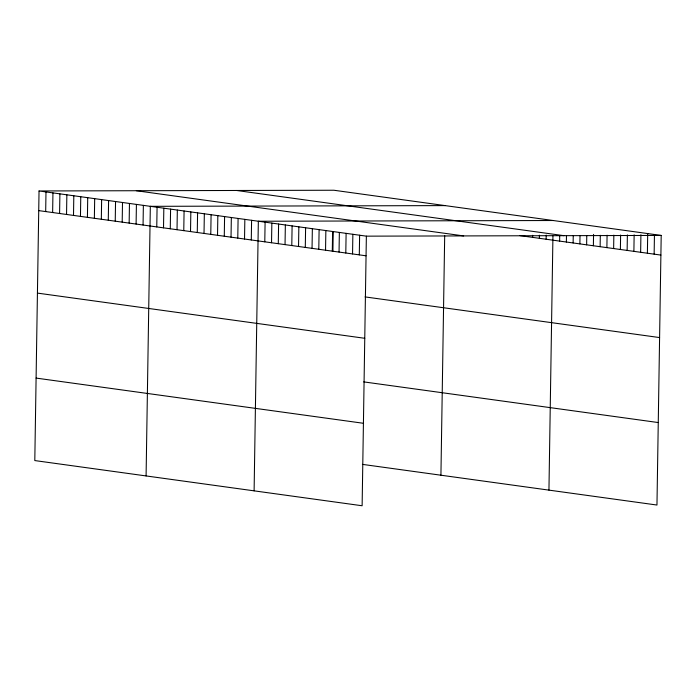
<?xml version="1.0" encoding="UTF-8"?>
<svg xmlns="http://www.w3.org/2000/svg" width="696" height="696" viewBox="0 0 696 696"><rect width="100%" height="100%" fill="white"/><g stroke="black" fill="none" stroke-linecap="round" stroke-linejoin="round"><path stroke-width="1.04" d="M39.037 190.965L34.8 460.569L362.129 505.757L366.366 236.153L39.037 190.965L333.871 190.243L661.2 235.431L656.963 505.035L362.425 464.371M45.684 211.584L45.988 191.931M52.635 212.541L52.948 192.888M59.595 213.498L59.899 193.845M66.546 214.464L66.859 194.81M73.506 215.421L73.811 195.767M80.458 216.386L80.771 196.724M87.418 217.343L87.722 197.69M94.369 218.3L94.682 198.647M101.329 219.266L101.633 199.613M108.28 220.223L108.593 200.57M115.24 221.18L115.545 201.527M122.191 222.146L122.505 202.493M129.151 223.103L129.456 203.45M136.103 224.069L136.416 204.406M143.063 225.025L143.367 205.372M146.09 475.933L150.327 206.329L445.162 205.607M156.765 226.913L157.079 207.26M163.516 227.853L163.83 208.191M170.268 228.784L170.581 209.131M177.019 229.715L177.332 210.061M183.77 230.646L184.083 210.992M190.521 231.577L190.834 211.923M197.273 232.507L197.586 212.854M204.024 233.438L204.337 213.785M210.775 234.369L211.088 214.716M217.526 235.309L217.839 215.647M224.277 236.24L224.59 216.587M231.029 237.171L231.342 217.517M237.78 238.102L238.093 218.448M244.531 239.032L244.844 219.379M251.282 239.963L251.595 220.31M254.11 490.845L258.346 221.241L553.181 220.519M264.785 241.834L265.098 222.172M271.536 242.765L271.849 223.111M278.287 243.696L278.6 224.042M285.038 244.627L285.351 224.973M291.789 245.558L292.103 225.904M298.54 246.488L298.854 226.835M305.292 247.419L305.605 227.766M312.043 248.35L312.356 228.697M318.794 249.29L319.107 229.628M325.545 250.221L325.858 230.567M332.296 251.152L332.61 231.498M332.914 251.134L333.219 231.542M339.048 252.083L339.361 232.429M345.799 253.013L346.112 233.36M352.55 253.944L352.863 234.291M359.301 254.875L359.615 235.222M440.925 475.211L444.692 235.57M532.623 237.371L532.649 235.309M539.374 238.31L539.417 235.205M546.125 239.241L546.186 235.1M548.944 490.123L552.937 236.031M559.627 241.103L559.706 235.927M566.379 242.034L566.474 235.831M573.13 242.965L573.243 235.726M579.881 243.896L580.012 235.622M586.632 244.827L586.772 235.518M593.383 245.766L593.558 234.387M600.135 246.697L600.309 235.318M606.886 247.628L607.077 235.213M613.637 248.559L613.846 235.109M620.388 249.49L620.615 235.004M627.139 250.421L627.383 234.909M633.891 251.352L634.143 234.804M640.642 252.283L640.912 234.7M647.393 253.222L647.698 233.56M654.144 254.153L654.449 234.5M366.366 236.153L661.2 235.431M236.579 190.478L563.908 235.666M520.077 235.64L660.895 255.084M136.329 190.73L463.658 235.918M38.724 210.618L366.053 255.806M365.061 296.905L659.599 337.569M37.427 293.103L364.756 338.291M363.721 381.887L658.259 422.55M36.096 378.085L363.425 423.281"/></g></svg>
